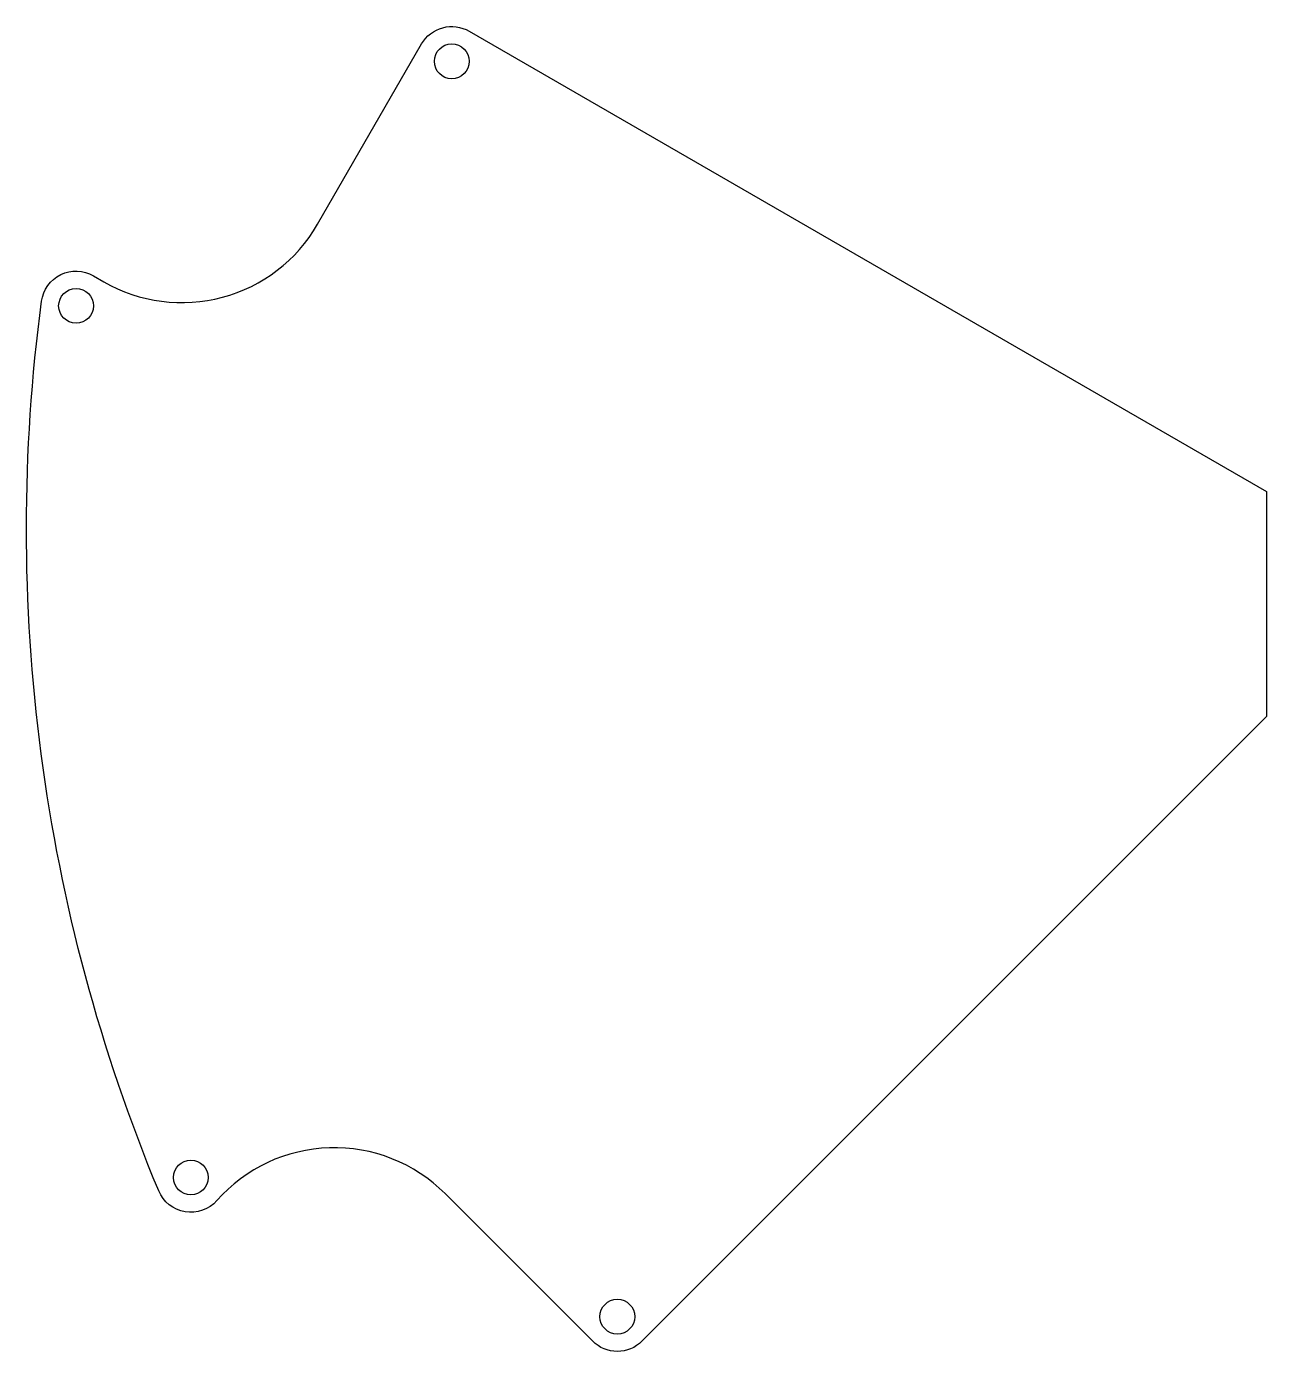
# Model space of a CAD drawing. Header units: inches. Extents: x 0 to 71.2, y 0 to 76.1.
import ezdxf

# ---------------------------------------------------------------- set-up
doc = ezdxf.new("R2010")
doc.units = ezdxf.units.IN
doc.header["$MEASUREMENT"] = 0
doc.layers.add('基板', color=4, linetype='Continuous')

msp = doc.modelspace()

# ---------------------------------------------------------------- linework, layer by layer
at = {"layer": '基板'}
msp.add_lwpolyline([(22.7, 75.099, -0.414214), (25.432, 75.831), (71.24, 49.384), (71.24, 36.467), (35.359, 0.586, -0.414214), (32.531, 0.586), (24.046, 9.07, 0.432303), (10.94, 8.668, -0.553886), (7.595, 9.224, -0.132418), (0.865, 60.317, -0.534049), (3.848, 61.785), (4.441, 61.443, 0.414428), (16.718, 64.737)], format="xyb", close=True, dxfattribs=at)
for centre in [(24.432, 74.099), (2.848, 60.053), (9.442, 9.993), (33.945, 2)]:
    msp.add_circle(centre, 1, dxfattribs=at)

doc.saveas('drawing.dxf')
